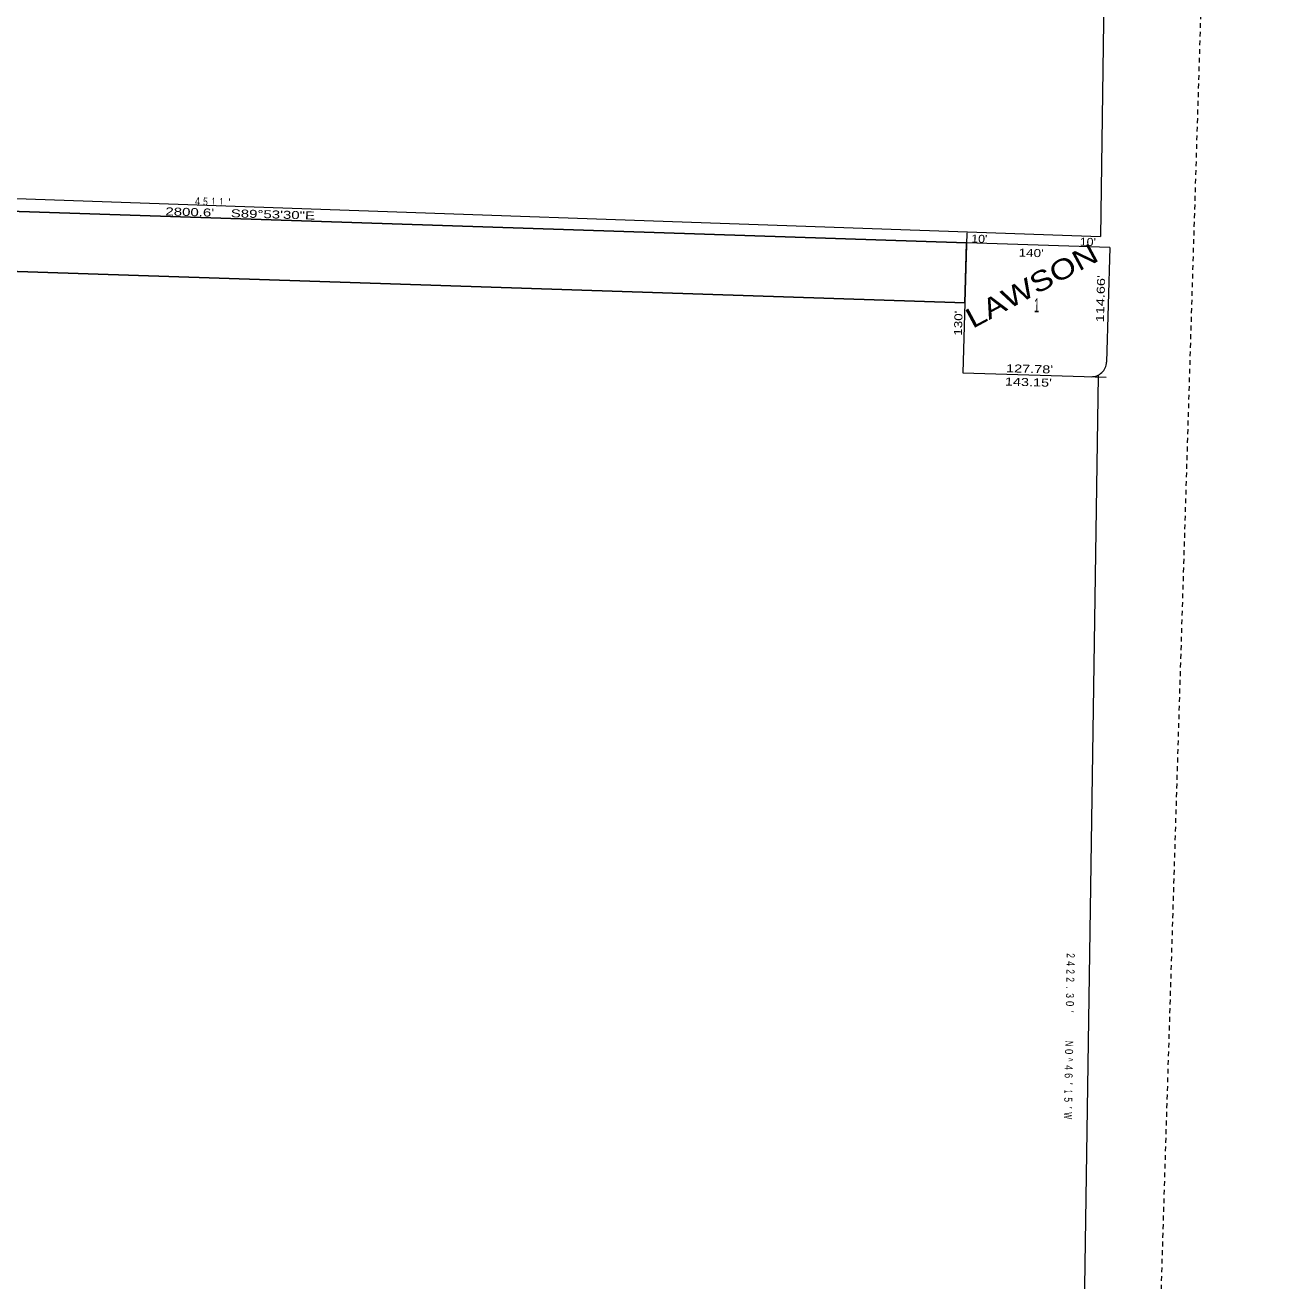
# Model space of a CAD drawing. Extents: x 937363 to 942816, y 7289335 to 7294712.
# Drawn here: x 941577 to 942816, y 7291214 to 7292469 of the extents above; entities that cross this region are included whole.
import ezdxf
from ezdxf.enums import TextEntityAlignment as Align

# ---------------------------------------------------------------- set-up
doc = ezdxf.new("R2010")
doc.units = 0
doc.header["$LTSCALE"] = 3.2
doc.linetypes.add('SHORT_DASHED', pattern=[2.7, 1.5, -1.2])
for name, color, linetype, lineweight in [('1', 7, 'SHORT_DASHED', 13), ('25', 7, 'Continuous', 25), ('6', 7, 'Continuous', 13), ('7', 7, 'Continuous', 13)]:
    doc.layers.add(name, color=color, linetype=linetype, lineweight=lineweight)
for name, color, linetype in [('10', 7, 'Continuous'), ('11', 7, 'Continuous'), ('15', 7, 'Continuous')]:
    doc.layers.add(name, color=color, linetype=linetype)

msp = doc.modelspace()

# ---------------------------------------------------------------- linework, layer by layer
at = {"layer": '1'}
msp.add_lwpolyline([(937527.178, 7294711.838), (942815.964, 7294551.97), (942654.257, 7289335.422), (937365.87, 7289494.315)], close=True, dxfattribs=at)
at = {"layer": '25'}
msp.add_lwpolyline([(939717.16, 7292283.801), (939718.835, 7292343.766), (942517.922, 7292251.078), (942516.197, 7292191.103), (939717.11, 7292283.791)], close=True, dxfattribs=at)
at = {"layer": '6'}
for p, q in [((942651.634, 7292257.226), (938162.964, 7292415.023)), ((942517.922, 7292251.078), (939718.835, 7292343.766)), ((942515.937, 7292191.112), (939717.11, 7292283.791)), ((942661.005, 7292246.691), (942657.706, 7292132.009)), ((942649.521, 7292118.153), (942613.021, 7289720.038))]:
    msp.add_line(p, q, dxfattribs=at)
msp.add_lwpolyline([(942163.204, 7294512.055), (942152.908, 7294154.203), (942678.09, 7294139.092), (942651.638, 7292257.523)], dxfattribs=at)
msp.add_arc((942642.712, 7292132.441), 15, 268.3519, 358.3519, dxfattribs=at)
at = {"layer": '7'}
msp.add_line((942661.005, 7292246.691), (942517.922, 7292251.078), dxfattribs=at)
msp.add_lwpolyline([(942518.21, 7292261.074), (942514.183, 7292121.131), (942657.275, 7292117.014)], dxfattribs=at)

# ---------------------------------------------------------------- texts
at = {"layer": '10', "width": 0.5}
msp.add_text('1', height=14, rotation=358.352, dxfattribs=at).set_placement((942585.231, 7292181.865))
at = {"layer": '11'}
for s, rotation, width, p in [('4', 358.11, 0.8, (941749.442, 7292288.74)), ('5', 358.11, 0.8, (941757.448, 7292288.475)), ('1', 358.11, 0.5, (941765.44, 7292288.212)), ('1', 358.11, 0.5, (941773.436, 7292287.947)), ('2', 268.996, 0.8, (942618.034, 7291538.924)), ('2', 268.996, 0.8, (942617.753, 7291522.927)), ('4', 268.996, 0.8, (942617.894, 7291530.924)), ('2', 268.996, 0.8, (942617.613, 7291514.927)), ('3', 268.996, 0.8, (942617.333, 7291498.929)), ('.', 268.996, 0.95, (942617.474, 7291506.932)), ('0', 268.996, 0.9, (942617.192, 7291490.928)), ('N', 268.996, 0.65, (942616.494, 7291450.939)), ('0', 268.996, 0.9, (942616.352, 7291442.935)), ('^ ', 268.996, 0.55, (942616.213, 7291434.953)), ('4', 268.996, 0.8, (942616.071, 7291426.941)), ('6', 268.996, 0.85, (942615.933, 7291418.944)), ('1', 268.996, 0.45, (942615.651, 7291402.937)), ('5', 268.996, 0.8, (942615.511, 7291394.936)), ('W', 268.996, 0.6, (942615.231, 7291378.952))]:
    msp.add_text(s, height=8, rotation=rotation, dxfattribs=dict(at, width=width)).set_placement(p, align=Align.CENTER)
for rotation, p in [(358.11, (941781.432, 7292287.684)), (268.996, (942617.053, 7291482.925)), (268.996, (942615.792, 7291410.935)), (268.996, (942615.372, 7291386.939))]:
    msp.add_text("'", height=8, rotation=rotation, dxfattribs=at).set_placement(p, align=Align.CENTER)
for s, rotation, width, p in [('2800.6\'    S89°53\'30"E', 358.352, 1.4, (941866.835, 7292274.408)), ("10'", 358.352, 1.15, (942538.623, 7292251.048)), ("10'", 358.352, 1.15, (942646.986, 7292247.93)), ("140'", 358.352, 1.25, (942594.787, 7292236.791)), ("114.66'", 88.352, 1.35, (942656.451, 7292218.681)), ("130'", 88.352, 1.25, (942513.966, 7292183.164)), ("127.78'", 358.352, 1.35, (942604.232, 7292120.581)), ("143.15'", 358.352, 1.35, (942603.042, 7292107.294))]:
    msp.add_text(s, height=8, rotation=rotation, dxfattribs=dict(at, width=width)).set_placement(p, align=Align.RIGHT)
at = {"layer": '15', "width": 1.25}
msp.add_text('LAWSON', height=20, rotation=28.352, dxfattribs=at).set_placement((942587.729, 7292199.507), align=Align.CENTER)

doc.saveas('drawing.dxf')
